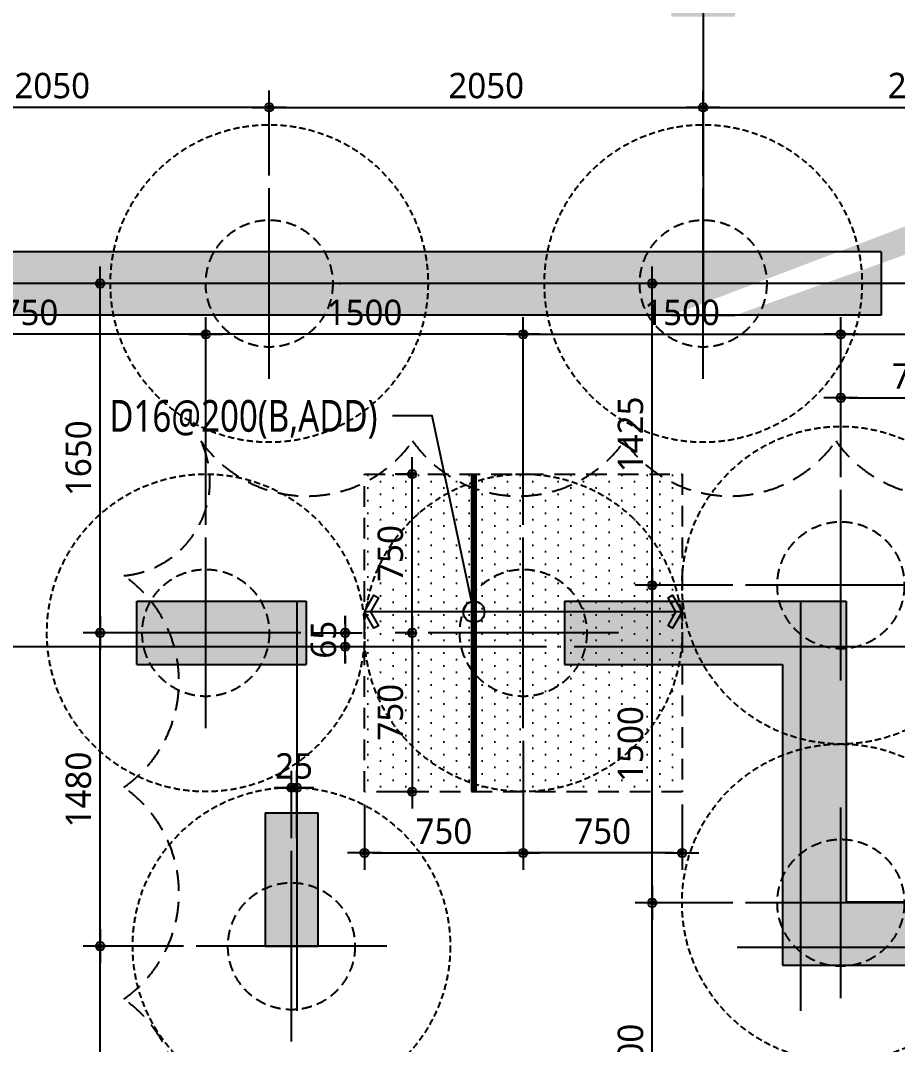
# Model space of a CAD drawing. Header units: millimetres. Extents: x 262481 to 2519995, y -394348 to 364571.
# Drawn here: x 497559 to 501702, y -70281 to -65444 of the extents above; entities that cross this region are included whole.
import ezdxf
from ezdxf.enums import TextEntityAlignment as Align
from ezdxf.xclip import XClip

# ---------------------------------------------------------------- set-up
doc = ezdxf.new("R2010")
doc.units = ezdxf.units.MM
doc.header["$LTSCALE"] = 65
doc.header["$XCLIPFRAME"] = 0
for name, pattern in [('HID2', [7.5, 6, -1.5]), ('XS-기초$0$CEN', [62, 60, -1, 0, -1]), ('XS-기초$0$HID', [2.3, 1.5, -0.8])]:
    doc.linetypes.add(name, pattern=pattern)
doc.layers.get('Defpoints').update_dxf_attribs({"color": 145})
for name, color, linetype in [('BAR-B', 2, 'HID2'), ('DIM', 7, 'Continuous'), ('DOT', 3, 'Continuous'), ('LEADER', 7, 'Continuous'), ('T', 1, 'Continuous'), ('XS-기초$0$252', 252, 'Continuous'), ('XS-기초$0$CEN', 1, 'XS-기초$0$CEN'), ('XS-기초$0$PILE', 3, 'XS-기초$0$HID'), ('XS-기초$0$WALL', 11, 'Continuous'), ('XS-기초$0$보강구간', 6, 'XS-기초$0$HID')]:
    doc.layers.add(name, color=color, linetype=linetype)
doc.layers.add('XS-기초$0$0106', color=30, linetype='XS-기초$0$HID', plot=False)
doc.layers.add('XS-기초$0$DEFPOINT', color=144, linetype='Continuous', plot=False)
doc.styles.add('맑은고딕', font='malgun.ttf')
doc.dimstyles.new('DIM_40', dxfattribs={"dimscale": 40, "dimtxt": 3, "dimasz": 1, "dimexe": 2, "dimexo": 1.5, "dimgap": 1, "dimtad": 1, "dimdec": 0, "dimzin": 0, "dimdsep": 46, "dimtxsty": '맑은고딕', "dimblk1": 'DIMDOT', "dimblk2": 'DIMDOT', "dimsah": 1, "dimcen": 0.09, "dimdle": 2, "dimclrd": 7, "dimclre": 7, "dimclrt": 6, "dimadec": 0, "dimazin": 0, "dimtfac": 1, "dimtdec": 0, "dimtix": 1, "dimtmove": 2, "dimatfit": 3, "dimldrblk": 'DIMDOT', "dimfxl": 0, "dimtolj": 1, "dimtzin": 0, "dimarcsym": 0})

# ---------------------------------------------------------------- blocks, each defined once
blk = doc.blocks.new('XS-기초$0$PILE-600')
at = {"layer": 'XS-기초$0$DEFPOINT', "color": 173, "linetype": 'XS-기초$0$HID', "ltscale": 0.3}
blk.add_circle((0, 0), 750, dxfattribs=at)
at = {"layer": 'XS-기초$0$PILE', "linetype": 'Continuous'}
for p, q in [((0, -450), (0, 450)), ((-450, 0), (450, 0))]:
    blk.add_line(p, q, dxfattribs=at)
at = {"layer": 'XS-기초$0$PILE', "ltscale": 0.5}
blk.add_circle((0, 0), 300, dxfattribs=at)
blk = doc.blocks.new('XS-기초$0$A$C762E058C')
at = {"layer": 'XS-기초$0$252'}
h = blk.add_hatch(color=256, dxfattribs=at)
h.dxf.hatch_style = 1
h.paths.add_polyline_path([(124805, -55785), (124805, -55985), (123925, -55985), (123925, -56285), (125305, -56285), (125305, -57445), (126255, -57445), (126255, -63825), (124900, -63825), (124900, -64125), (125200, -64125), (125200, -64625), (125700, -64625), (125700, -64125), (126255, -64125), (126255, -65410), (126505, -65410), (126505, -64125), (127860, -64125), (127860, -63825), (126505, -63825), (126505, -57445), (127455, -57445), (127455, -56285), (128835, -56285), (128835, -55985), (127155, -55985), (127155, -57145), (126380, -57145), (125605, -57145), (125605, -55985), (125605, -55785)])
h.paths.add_polyline_path([(106100, -55300), (105300, -55300), (105300, -55800), (106100, -55800)])
h.paths.add_polyline_path([(105600, -63900), (105800, -63900), (105800, -65410), (106100, -65410), (106100, -64125), (107400, -64125), (107400, -63825), (106100, -63825), (106100, -60730), (109280, -60730), (109280, -60480), (106100, -60480), (106100, -56285), (106915, -56285), (106915, -55985), (105800, -55985), (105800, -63100), (105600, -63100)])
h.paths.add_polyline_path([(133680, -63250), (133480, -63250), (133480, -55950), (133680, -55950), (133680, -55150), (133480, -55150), (133480, -54495), (133180, -54495), (133180, -55985), (132365, -55985), (132365, -56285), (133180, -56285), (133180, -60480), (130000, -60480), (130000, -60730), (133180, -60730), (133180, -63825), (131880, -63825), (131880, -64125), (133180, -64125), (133180, -65410), (133480, -65410), (133480, -64050), (133680, -64050)])
h.paths.add_polyline_path([(117700, -64625), (117700, -63825), (117200, -63825), (117200, -64625)], flags=17)
h.paths.add_polyline_path([(109700, -63825), (109200, -63825), (108910, -63825), (108910, -64125), (109200, -64125), (109200, -64625), (109700, -64625)])
h.paths.add_polyline_path([(124075, -54635), (124375, -54635), (124375, -46185), (117850, -46185), (117850, -45985), (117050, -45985), (117050, -46185), (116075, -46185), (116075, -46485), (116525, -46485), (116525, -49385), (116825, -49385), (116825, -46485), (121375, -46485), (121375, -49085), (117935, -49085), (117935, -49385), (121850, -49385), (121850, -49085), (121675, -49085), (121675, -46485), (124075, -46485), (124075, -49085), (123420, -49085), (123420, -49385), (124075, -49385), (124075, -51585), (123475, -51585), (123475, -51885), (124075, -51885), (124075, -54185), (119175, -54185), (119175, -51885), (119875, -51885), (119875, -51585), (118875, -51585), (118875, -54185), (116525, -54185), (116525, -54485), (124075, -54485)])
h.paths.add_polyline_path([(120965, -51885), (122285, -51885), (122285, -51585), (120965, -51585)], flags=17)
h.paths.add_polyline_path([(114725, -53185), (113725, -53185), (113725, -53885), (110505, -53885), (110505, -53185), (109505, -53185), (109505, -53885), (108085, -53885), (108085, -53185), (107085, -53185), (107085, -53885), (105800, -53885), (105800, -54185), (114725, -54185)])
h.paths.add_polyline_path([(113025, -65410), (112775, -65410), (112775, -64125), (111420, -64125), (111420, -63825), (112775, -63825), (112775, -57445), (111825, -57445), (111825, -56285), (110445, -56285), (110445, -55985), (112125, -55985), (112125, -57145), (112900, -57145), (113675, -57145), (113675, -55985), (115355, -55985), (115355, -56285), (113975, -56285), (113975, -57445), (113025, -57445), (113025, -63825), (114380, -63825), (114380, -64125), (113025, -64125)])
h.paths.add_polyline_path([(119765, -65410), (119515, -65410), (119515, -64125), (118400, -64125), (118400, -63825), (119515, -63825), (119515, -60730), (116520, -60730), (116520, -60480), (119515, -60480), (119515, -56285), (118885, -56285), (118885, -55985), (119640, -55985), (120395, -55985), (120395, -56285), (119765, -56285), (119765, -60480), (122760, -60480), (122760, -60730), (119765, -60730), (119765, -63825), (120880, -63825), (120880, -64125), (119765, -64125)])
h.paths.add_polyline_path([(122390, -64125), (122390, -63825), (122790, -63825), (122790, -64125)])
h.paths.add_polyline_path([(122510, -63125), (122760, -63125), (122760, -61590), (122510, -61590)], flags=17)
h.paths.add_polyline_path([(122510, -56985), (122760, -56985), (122760, -57815), (122510, -57815)], flags=17)
h.paths.add_polyline_path([(121905, -56285), (122705, -56285), (122705, -55985), (121905, -55985)])
h.paths.add_polyline_path([(130370, -64125), (130370, -63825), (129970, -63825), (129970, -64125)])
h.paths.add_polyline_path([(130250, -63125), (130000, -63125), (130000, -61590), (130250, -61590)])
h.paths.add_polyline_path([(130250, -56985), (130000, -56985), (130000, -57815), (130250, -57815)])
h.paths.add_polyline_path([(130855, -56285), (130055, -56285), (130055, -55985), (130855, -55985)], flags=17)
h.paths.add_polyline_path([(116890, -64125), (116890, -63825), (116490, -63825), (116490, -64125)])
h.paths.add_polyline_path([(116770, -63125), (116520, -63125), (116520, -61590), (116770, -61590)])
h.paths.add_polyline_path([(116770, -56985), (116520, -56985), (116520, -57815), (116770, -57815)])
h.paths.add_polyline_path([(117375, -56285), (116575, -56285), (116575, -55985), (117375, -55985)])
h.paths.add_polyline_path([(109030, -63125), (109280, -63125), (109280, -61590), (109030, -61590)], flags=17)
h.paths.add_polyline_path([(109030, -56985), (109280, -56985), (109280, -57815), (109030, -57815)], flags=17)
h.paths.add_polyline_path([(108425, -56285), (109225, -56285), (109225, -55985), (108425, -55985)])
h.paths.add_polyline_path([(125850, -47200), (125050, -47200), (125050, -47700), (125850, -47700)])
h.paths.add_polyline_path([(114725, -50300), (113725, -50300), (113725, -51300), (114725, -51300)])
h.paths.add_polyline_path([(110505, -50300), (109505, -50300), (109505, -51300), (110505, -51300)])
h.paths.add_polyline_path([(108085, -50300), (107085, -50300), (107085, -51300), (108085, -51300)])
h.paths.add_polyline_path([(110505, -45410), (109505, -45410), (109505, -44410), (110505, -44410)])
h.paths.add_polyline_path([(108085, -45410), (107085, -45410), (107085, -44410), (108085, -44410)])
h.paths.add_polyline_path([(110505, -48330), (109505, -48330), (109505, -47330), (110505, -47330), (110505, -47705), (113005, -47705), (113005, -46805), (114425, -46805), (114425, -45775), (114725, -45775), (114725, -47105), (113305, -47105), (113305, -47830), (113305, -48555), (114725, -48555), (114725, -49850), (114425, -49850), (114425, -48855), (113005, -48855), (113005, -47955), (110505, -47955)])
h.paths.add_polyline_path([(108085, -48330), (107085, -48330), (107085, -47955), (105800, -47955), (105800, -47705), (107085, -47705), (107085, -47330), (108085, -47330)])
h.paths.add_polyline_path([(113725, -44360), (113725, -44610), (113095, -44610), (113095, -44360)])
h.paths.add_polyline_path([(114425, -43755), (114425, -44555), (114725, -44555), (114725, -43755)])
h.paths.add_polyline_path([(133850, -47200), (133050, -47200), (133050, -47700), (133850, -47700)])
h.paths.add_polyline_path([(125850, -39100), (125050, -39100), (125050, -39600), (125850, -39600)])
h.paths.add_polyline_path([(117850, -39100), (117050, -39100), (117050, -39600), (117850, -39600)], flags=17)
h.paths.add_polyline_path([(117485, -34200), (117485, -34500), (118975, -34500), (118975, -36300), (116075, -36300), (116075, -36600), (119275, -36600), (119275, -29350), (105800, -29350), (105800, -29650), (107085, -29650), (107085, -30350), (108085, -30350), (108085, -29650), (109505, -29650), (109505, -30350), (110505, -30350), (110505, -29650), (114425, -29650), (114425, -30465), (114725, -30465), (114725, -29650), (116075, -29650), (116075, -35190), (116375, -35190), (116375, -29650), (118975, -29650), (118975, -34200)])
h.paths.add_polyline_path([(110505, -41290), (109505, -41290), (109505, -42290), (110505, -42290), (110505, -41915), (114425, -41915), (114425, -42545), (114725, -42545), (114725, -41790), (114725, -41035), (114425, -41035), (114425, -41665), (110505, -41665)])
h.paths.add_polyline_path([(108085, -41290), (107085, -41290), (107085, -41665), (105800, -41665), (105800, -41915), (107085, -41915), (107085, -42290), (108085, -42290)])
h.paths.add_polyline_path([(110505, -38170), (109505, -38170), (109505, -39170), (110505, -39170)])
h.paths.add_polyline_path([(108085, -38170), (107085, -38170), (107085, -39170), (108085, -39170)])
h.paths.add_polyline_path([(110505, -36250), (109505, -36250), (109505, -35250), (110505, -35250), (110505, -35625), (113005, -35625), (113005, -34725), (114425, -34725), (114425, -33695), (114725, -33695), (114725, -35025), (113305, -35025), (113305, -35750), (113305, -36475), (114725, -36475), (114725, -37805), (114425, -37805), (114425, -36775), (113005, -36775), (113005, -35875), (110505, -35875)])
h.paths.add_polyline_path([(108085, -36250), (107085, -36250), (107085, -35875), (105800, -35875), (105800, -35625), (107085, -35625), (107085, -35250), (108085, -35250)])
h.paths.add_polyline_path([(110505, -33330), (109505, -33330), (109505, -32330), (110505, -32330)], flags=17)
h.paths.add_polyline_path([(108085, -33330), (107085, -33330), (107085, -32330), (108085, -32330)], flags=17)
h.paths.add_polyline_path([(113725, -39220), (113725, -38970), (113095, -38970), (113095, -39220)])
h.paths.add_polyline_path([(114425, -39825), (114425, -39025), (114725, -39025), (114725, -39825)])
h.paths.add_polyline_path([(113725, -32280), (113725, -32530), (113095, -32530), (113095, -32280)], flags=17)
h.paths.add_polyline_path([(114425, -31675), (114425, -32475), (114725, -32475), (114725, -31675)], flags=17)
edge = h.paths.add_edge_path()
edge.add_line((121375, -49385), (121850, -49385))
edge.add_line((116075, -34200), (116075, -34500))
blk = doc.blocks.new('XS-기초')
at = {"layer": 'XS-기초$0$0106'}
blk.add_lwpolyline([(230155.3, 166686.4, 0.520567), (231155.3, 166686.4, 0.520567), (232155.3, 166686.4, 0.520567), (233155.3, 166686.4, 0.520567), (233791.5, 166322.7, 0.520567), (233791.5, 165322.7, 0.520567), (233791.5, 164322.7, 0.520567), (233791.5, 163322.7, 0.520567), (233791.5, 162322.7, 0.520567), (233791.5, 161322.7, 0.520567), (234275.8, 160807, 0.520567), (235275.8, 160807, 0.520567), (236275.8, 160807, 0.520567), (237275.8, 160807, 0.520567), (238275.8, 160807, 0.520567), (239275.8, 160807, 0.520567), (239435.8, 161647, 0.520567), (239435.8, 162647, 0.520567), (239435.8, 163647, 0.520567), (239435.8, 164647, 0.520567), (239435.8, 165647, 0.520567), (239435.8, 166647, 0.520567), (239435.8, 167647, 0.520567)], format="xyb", dxfattribs=at)
at = {"layer": 'XS-기초$0$CEN'}
for p, q in [((234535, 161700), (234535, 168950)), ((232820, 168590), (232820, 162550)), ((233035, 165870), (231100, 165870)), ((237585, 163950), (234385, 163950)), ((231400, 163790), (231400, 162550)), ((233035, 163490), (231100, 163490))]:
    blk.add_line(p, q, dxfattribs=at)
at = {"layer": 'XS-기초$0$WALL'}
for p, q in [((234385, 163110), (234385, 168650)), ((234685, 163110), (234685, 168650)), ((232735, 166625), (233035, 166625)), ((232735, 166625), (232735, 165825)), ((233035, 166625), (233035, 165825)), ((232035, 166020), (231405, 166020)), ((231405, 166020), (231405, 165770)), ((232035, 166020), (232035, 165770)), ((233035, 165825), (232735, 165825)), ((232035, 165770), (231405, 165770)), ((233035, 164605), (232735, 164605)), ((232735, 164605), (232735, 163575)), ((233035, 164605), (233035, 163275)), ((234385, 164100), (234385, 163800)), ((231315, 163575), (231315, 162675)), ((232735, 163575), (231315, 163575)), ((231615, 163275), (231615, 162550)), ((233035, 163275), (231615, 163275)), ((234685, 163110), (234385, 163110))]:
    blk.add_line(p, q, dxfattribs=at)
at = {"layer": 'XS-기초$0$보강구간'}
blk.add_lwpolyline([(233635, 164050), (232135, 164050), (232135, 165550), (233635, 165550)], close=True, dxfattribs=at)
at = {"layer": 'XS-기초$0$252'}
blk.add_blockref('XS-기초$0$A$C762E058C', (118310, 198300), dxfattribs=at)
at = {"layer": 'XS-기초$0$PILE'}
for p in [(232885, 166300), (234535, 166000), (231405, 165895), (232885, 164800), (234535, 163950), (231610, 163300), (233110, 163300)]:
    blk.add_blockref('XS-기초$0$PILE-600', p, dxfattribs=at)
blk = doc.blocks.new('DIMDOT')
at = {"layer": 'DIM', "linetype": 'Continuous'}
blk.add_line((-2, 0), (2, 0), dxfattribs=at)
for radius in [0.5, 0.25]:
    blk.add_circle((0, 0), radius, dxfattribs=at)
blk = doc.blocks.new('*D733')
at = {"layer": 'Defpoints', "color": 0, "linetype": 'Continuous', "transparency": 16777216}
for p in [(500784.3, -65854.4), (500784.3, -66086.6), (498734.3, -66236.6)]:
    blk.add_point(p, dxfattribs=at)
at = {"layer": 'DIM', "color": 7, "linetype": 'Continuous', "lineweight": -2, "transparency": 16777216}
for p, q in [((498734.3, -66176.6), (498734.3, -65774.4)), ((500784.3, -66026.6), (500784.3, -65774.4)), ((498774.3, -65854.4), (500744.3, -65854.4))]:
    blk.add_line(p, q, dxfattribs=at)
at = {"layer": 'DIM', "color": 7, "linetype": 'Continuous', "lineweight": -2, "transparency": 16777216, "xscale": 40, "yscale": 40, "zscale": 40, "rotation": 180}
blk.add_blockref('DIMDOT', (498734.3, -65854.4), dxfattribs=at)
at = {"layer": 'DIM', "color": 7, "linetype": 'Continuous', "lineweight": -2, "transparency": 16777216, "xscale": 40, "yscale": 40, "zscale": 40}
blk.add_blockref('DIMDOT', (500784.3, -65854.4), dxfattribs=at)
at = {"layer": 'DIM', "color": 6, "linetype": 'Continuous', "transparency": 16777216, "insert": (499759.3, -65752.4), "char_height": 120, "attachment_point": 5, "style": '맑은고딕'}
blk.add_mtext('\\A1;2050', dxfattribs=at)
blk = doc.blocks.new('*D734')
at = {"layer": 'Defpoints', "color": 0, "linetype": 'Continuous', "transparency": 16777216}
for p in [(502884.3, -65854.4), (500784.3, -66236.6), (502884.3, -66236.6)]:
    blk.add_point(p, dxfattribs=at)
at = {"layer": 'DIM', "color": 7, "linetype": 'Continuous', "lineweight": -2, "transparency": 16777216}
for p, q in [((500784.3, -66176.6), (500784.3, -65774.4)), ((502884.3, -66176.6), (502884.3, -65774.4)), ((500824.3, -65854.4), (502844.3, -65854.4))]:
    blk.add_line(p, q, dxfattribs=at)
at = {"layer": 'DIM', "color": 7, "linetype": 'Continuous', "lineweight": -2, "transparency": 16777216, "xscale": 40, "yscale": 40, "zscale": 40, "rotation": 180}
blk.add_blockref('DIMDOT', (500784.3, -65854.4), dxfattribs=at)
at = {"layer": 'DIM', "color": 7, "linetype": 'Continuous', "lineweight": -2, "transparency": 16777216, "xscale": 40, "yscale": 40, "zscale": 40}
blk.add_blockref('DIMDOT', (502884.3, -65854.4), dxfattribs=at)
at = {"layer": 'DIM', "color": 6, "linetype": 'Continuous', "transparency": 16777216, "insert": (501834.3, -65752.1), "char_height": 120, "attachment_point": 5, "style": '맑은고딕'}
blk.add_mtext('\\A1;2100', dxfattribs=at)
blk = doc.blocks.new('*D765')
at = {"layer": 'Defpoints', "color": 0, "linetype": 'Continuous', "transparency": 16777216}
for p in [(502184.3, -67226.2), (501434.3, -67661.6), (502184.3, -67661.6)]:
    blk.add_point(p, dxfattribs=at)
at = {"layer": 'DIM', "color": 7, "linetype": 'Continuous', "lineweight": -2, "transparency": 16777216}
for p, q in [((501434.3, -67601.6), (501434.3, -67146.2)), ((502184.3, -67601.6), (502184.3, -67146.2)), ((501474.3, -67226.2), (502144.3, -67226.2))]:
    blk.add_line(p, q, dxfattribs=at)
at = {"layer": 'DIM', "color": 7, "linetype": 'Continuous', "lineweight": -2, "transparency": 16777216, "xscale": 40, "yscale": 40, "zscale": 40, "rotation": 180}
blk.add_blockref('DIMDOT', (501434.3, -67226.2), dxfattribs=at)
at = {"layer": 'DIM', "color": 7, "linetype": 'Continuous', "lineweight": -2, "transparency": 16777216, "xscale": 40, "yscale": 40, "zscale": 40}
blk.add_blockref('DIMDOT', (502184.3, -67226.2), dxfattribs=at)
at = {"layer": 'DIM', "color": 6, "linetype": 'Continuous', "transparency": 16777216, "insert": (501809.3, -67124.2), "char_height": 120, "attachment_point": 5, "style": '맑은고딕'}
blk.add_mtext('\\A1;750', dxfattribs=at)
blk = doc.blocks.new('*D768')
at = {"layer": 'Defpoints', "color": 0, "linetype": 'Continuous', "transparency": 16777216}
for p in [(502934.3, -66926.2), (501434.3, -67661.6), (502934.3, -67661.6)]:
    blk.add_point(p, dxfattribs=at)
at = {"layer": 'DIM', "color": 7, "linetype": 'Continuous', "lineweight": -2, "transparency": 16777216}
for p, q in [((501434.3, -67601.6), (501434.3, -66846.2)), ((502934.3, -67601.6), (502934.3, -66846.2)), ((501474.3, -66926.2), (502894.3, -66926.2))]:
    blk.add_line(p, q, dxfattribs=at)
at = {"layer": 'DIM', "color": 7, "linetype": 'Continuous', "lineweight": -2, "transparency": 16777216, "xscale": 40, "yscale": 40, "zscale": 40, "rotation": 180}
blk.add_blockref('DIMDOT', (501434.3, -66926.2), dxfattribs=at)
at = {"layer": 'DIM', "color": 7, "linetype": 'Continuous', "lineweight": -2, "transparency": 16777216, "xscale": 40, "yscale": 40, "zscale": 40}
blk.add_blockref('DIMDOT', (502934.3, -66926.2), dxfattribs=at)
at = {"layer": 'DIM', "color": 6, "linetype": 'Continuous', "transparency": 16777216, "insert": (502184.3, -66823.8), "char_height": 120, "attachment_point": 5, "style": '맑은고딕'}
blk.add_mtext('\\A1;1500', dxfattribs=at)
blk = doc.blocks.new('*D769')
at = {"layer": 'Defpoints', "color": 0, "linetype": 'Continuous', "transparency": 16777216}
for p in [(501434.3, -66926.2), (501434.3, -67661.6), (499934.3, -67886.6)]:
    blk.add_point(p, dxfattribs=at)
at = {"layer": 'DIM', "color": 7, "linetype": 'Continuous', "lineweight": -2, "transparency": 16777216}
for p, q in [((499934.3, -67826.6), (499934.3, -66846.2)), ((501434.3, -67601.6), (501434.3, -66846.2)), ((499974.3, -66926.2), (501394.3, -66926.2))]:
    blk.add_line(p, q, dxfattribs=at)
at = {"layer": 'DIM', "color": 7, "linetype": 'Continuous', "lineweight": -2, "transparency": 16777216, "xscale": 40, "yscale": 40, "zscale": 40, "rotation": 180}
blk.add_blockref('DIMDOT', (499934.3, -66926.2), dxfattribs=at)
at = {"layer": 'DIM', "color": 7, "linetype": 'Continuous', "lineweight": -2, "transparency": 16777216, "xscale": 40, "yscale": 40, "zscale": 40}
blk.add_blockref('DIMDOT', (501434.3, -66926.2), dxfattribs=at)
at = {"layer": 'DIM', "color": 6, "linetype": 'Continuous', "transparency": 16777216, "insert": (500684.3, -66823.8), "char_height": 120, "attachment_point": 5, "style": '맑은고딕'}
blk.add_mtext('\\A1;1500', dxfattribs=at)
blk = doc.blocks.new('*D770')
at = {"layer": 'Defpoints', "color": 0, "linetype": 'Continuous', "transparency": 16777216}
for p in [(498434.3, -66926.2), (498434.3, -67886.6), (499934.3, -67886.6)]:
    blk.add_point(p, dxfattribs=at)
at = {"layer": 'DIM', "color": 7, "linetype": 'Continuous', "lineweight": -2, "transparency": 16777216}
for p, q in [((498434.3, -67826.6), (498434.3, -66846.2)), ((499934.3, -67826.6), (499934.3, -66846.2)), ((499894.3, -66926.2), (498474.3, -66926.2))]:
    blk.add_line(p, q, dxfattribs=at)
at = {"layer": 'DIM', "color": 7, "linetype": 'Continuous', "lineweight": -2, "transparency": 16777216, "xscale": 40, "yscale": 40, "zscale": 40, "rotation": 180}
blk.add_blockref('DIMDOT', (498434.3, -66926.2), dxfattribs=at)
at = {"layer": 'DIM', "color": 7, "linetype": 'Continuous', "lineweight": -2, "transparency": 16777216, "xscale": 40, "yscale": 40, "zscale": 40}
blk.add_blockref('DIMDOT', (499934.3, -66926.2), dxfattribs=at)
at = {"layer": 'DIM', "color": 6, "linetype": 'Continuous', "transparency": 16777216, "insert": (499184.3, -66823.8), "char_height": 120, "attachment_point": 5, "style": '맑은고딕'}
blk.add_mtext('\\A1;1500', dxfattribs=at)
blk = doc.blocks.new('*D771')
at = {"layer": 'Defpoints', "color": 0, "linetype": 'Continuous', "transparency": 16777216}
for p in [(496684.3, -66926.2), (496684.3, -67169.6), (498434.3, -67886.6)]:
    blk.add_point(p, dxfattribs=at)
at = {"layer": 'DIM', "color": 7, "linetype": 'Continuous', "lineweight": -2, "transparency": 16777216}
for p, q in [((496684.3, -67109.6), (496684.3, -66846.2)), ((498434.3, -67826.6), (498434.3, -66846.2)), ((498394.3, -66926.2), (496724.3, -66926.2))]:
    blk.add_line(p, q, dxfattribs=at)
at = {"layer": 'DIM', "color": 7, "linetype": 'Continuous', "lineweight": -2, "transparency": 16777216, "xscale": 40, "yscale": 40, "zscale": 40, "rotation": 180}
blk.add_blockref('DIMDOT', (496684.3, -66926.2), dxfattribs=at)
at = {"layer": 'DIM', "color": 7, "linetype": 'Continuous', "lineweight": -2, "transparency": 16777216, "xscale": 40, "yscale": 40, "zscale": 40}
blk.add_blockref('DIMDOT', (498434.3, -66926.2), dxfattribs=at)
at = {"layer": 'DIM', "color": 6, "linetype": 'Continuous', "transparency": 16777216, "insert": (497559.3, -66823.8), "char_height": 120, "attachment_point": 5, "style": '맑은고딕'}
blk.add_mtext('\\A1;1750', dxfattribs=at)
blk = doc.blocks.new('*D821')
at = {"layer": 'Defpoints', "color": 0, "linetype": 'Continuous', "transparency": 16777216}
for p in [(497935.5, -68336.6), (498329.3, -68336.6), (498389.3, -69816.6)]:
    blk.add_point(p, dxfattribs=at)
at = {"layer": 'DIM', "color": 7, "linetype": 'Continuous', "lineweight": -2, "transparency": 16777216}
for p, q in [((498269.3, -68336.6), (497855.5, -68336.6)), ((497935.5, -69776.6), (497935.5, -68376.6)), ((498329.3, -69816.6), (497855.5, -69816.6))]:
    blk.add_line(p, q, dxfattribs=at)
at = {"layer": 'DIM', "color": 7, "linetype": 'Continuous', "lineweight": -2, "transparency": 16777216, "xscale": 40, "yscale": 40, "zscale": 40}
for p, rotation in [((497935.5, -68336.6), 90), ((497935.5, -69816.6), 270)]:
    blk.add_blockref('DIMDOT', p, dxfattribs=dict(at, rotation=rotation))
at = {"layer": 'DIM', "color": 6, "linetype": 'Continuous', "transparency": 16777216, "insert": (497833.2, -69076.6), "char_height": 120, "attachment_point": 5, "rotation": 90, "style": '맑은고딕'}
blk.add_mtext('\\A1;1480', dxfattribs=at)
blk = doc.blocks.new('*D822')
at = {"layer": 'Defpoints', "color": 0, "linetype": 'Continuous', "transparency": 16777216}
for p in [(497935.5, -66686.6), (498284.3, -66686.6), (498329.3, -68336.6)]:
    blk.add_point(p, dxfattribs=at)
at = {"layer": 'DIM', "color": 7, "linetype": 'Continuous', "lineweight": -2, "transparency": 16777216}
for p, q in [((498224.3, -66686.6), (497855.5, -66686.6)), ((497935.5, -68296.6), (497935.5, -66726.6)), ((498269.3, -68336.6), (497855.5, -68336.6))]:
    blk.add_line(p, q, dxfattribs=at)
at = {"layer": 'DIM', "color": 7, "linetype": 'Continuous', "lineweight": -2, "transparency": 16777216, "xscale": 40, "yscale": 40, "zscale": 40}
for p, rotation in [((497935.5, -66686.6), 90), ((497935.5, -68336.6), 270)]:
    blk.add_blockref('DIMDOT', p, dxfattribs=dict(at, rotation=rotation))
at = {"layer": 'DIM', "color": 6, "linetype": 'Continuous', "transparency": 16777216, "insert": (497833.2, -67511.6), "char_height": 120, "attachment_point": 5, "rotation": 90, "style": '맑은고딕'}
blk.add_mtext('\\A1;1650', dxfattribs=at)
blk = doc.blocks.new('*D823')
at = {"layer": 'Defpoints', "color": 0, "linetype": 'Continuous', "transparency": 16777216}
for p in [(497935.5, -69816.6), (498389.3, -69816.6), (498814.3, -72156.6)]:
    blk.add_point(p, dxfattribs=at)
at = {"layer": 'DIM', "color": 7, "linetype": 'Continuous', "lineweight": -2, "transparency": 16777216}
for p, q in [((498329.3, -69816.6), (497855.5, -69816.6)), ((497935.5, -72116.6), (497935.5, -69856.6)), ((498754.3, -72156.6), (497855.5, -72156.6))]:
    blk.add_line(p, q, dxfattribs=at)
at = {"layer": 'DIM', "color": 7, "linetype": 'Continuous', "lineweight": -2, "transparency": 16777216, "xscale": 40, "yscale": 40, "zscale": 40}
for p, rotation in [((497935.5, -69816.6), 90), ((497935.5, -72156.6), 270)]:
    blk.add_blockref('DIMDOT', p, dxfattribs=dict(at, rotation=rotation))
at = {"layer": 'DIM', "color": 6, "linetype": 'Continuous', "transparency": 16777216, "insert": (497833.5, -70986.6), "char_height": 120, "attachment_point": 5, "rotation": 90, "style": '맑은고딕'}
blk.add_mtext('\\A1;2340', dxfattribs=at)
blk = doc.blocks.new('*D831')
at = {"layer": 'Defpoints', "color": 0, "linetype": 'Continuous', "transparency": 16777216}
for p in [(499409, -67586.6), (499484.3, -67586.6), (499484.3, -68336.6)]:
    blk.add_point(p, dxfattribs=at)
at = {"layer": 'DIM', "color": 7, "linetype": 'Continuous', "lineweight": -2, "transparency": 16777216}
for p, q in [((499424.3, -67586.6), (499329, -67586.6)), ((499409, -68296.6), (499409, -67626.6)), ((499424.3, -68336.6), (499329, -68336.6))]:
    blk.add_line(p, q, dxfattribs=at)
at = {"layer": 'DIM', "color": 7, "linetype": 'Continuous', "lineweight": -2, "transparency": 16777216, "xscale": 40, "yscale": 40, "zscale": 40}
for p, rotation in [((499409, -67586.6), 90), ((499409, -68336.6), 270)]:
    blk.add_blockref('DIMDOT', p, dxfattribs=dict(at, rotation=rotation))
at = {"layer": 'DIM', "color": 6, "linetype": 'Continuous', "transparency": 16777216, "insert": (499307, -67961.6), "char_height": 120, "attachment_point": 5, "rotation": 90, "style": '맑은고딕'}
blk.add_mtext('\\A1;750', dxfattribs=at)
blk = doc.blocks.new('*D832')
at = {"layer": 'Defpoints', "color": 0, "linetype": 'Continuous', "transparency": 16777216}
for p in [(499484.3, -68336.6), (499409, -69086.6), (499484.3, -69086.6)]:
    blk.add_point(p, dxfattribs=at)
at = {"layer": 'DIM', "color": 7, "linetype": 'Continuous', "lineweight": -2, "transparency": 16777216}
for p, q in [((499424.3, -68336.6), (499329, -68336.6)), ((499409, -68376.6), (499409, -69046.6)), ((499424.3, -69086.6), (499329, -69086.6))]:
    blk.add_line(p, q, dxfattribs=at)
at = {"layer": 'DIM', "color": 7, "linetype": 'Continuous', "lineweight": -2, "transparency": 16777216, "xscale": 40, "yscale": 40, "zscale": 40}
for p, rotation in [((499409, -68336.6), 90), ((499409, -69086.6), 270)]:
    blk.add_blockref('DIMDOT', p, dxfattribs=dict(at, rotation=rotation))
at = {"layer": 'DIM', "color": 6, "linetype": 'Continuous', "transparency": 16777216, "insert": (499307, -68711.6), "char_height": 120, "attachment_point": 5, "rotation": 90, "style": '맑은고딕'}
blk.add_mtext('\\A1;750', dxfattribs=at)
blk = doc.blocks.new('*D833')
at = {"layer": 'Defpoints', "color": 0, "linetype": 'Continuous', "transparency": 16777216}
for p in [(498884.3, -68336.6), (499093, -68336.6), (498884.3, -68401.6)]:
    blk.add_point(p, dxfattribs=at)
at = {"layer": 'DIM', "color": 7, "linetype": 'Continuous', "lineweight": -2, "transparency": 16777216}
for p, q in [((499093, -68296.6), (499093, -68256.6)), ((498944.3, -68336.6), (499173, -68336.6)), ((499093, -68401.6), (499093, -68336.6)), ((498944.3, -68401.6), (499173, -68401.6)), ((499093, -68441.6), (499093, -68481.6))]:
    blk.add_line(p, q, dxfattribs=at)
at = {"layer": 'DIM', "color": 7, "linetype": 'Continuous', "lineweight": -2, "transparency": 16777216, "xscale": 40, "yscale": 40, "zscale": 40}
for p, rotation in [((499093, -68336.6), 270), ((499093, -68401.6), 90)]:
    blk.add_blockref('DIMDOT', p, dxfattribs=dict(at, rotation=rotation))
at = {"layer": 'DIM', "color": 6, "linetype": 'Continuous', "transparency": 16777216, "insert": (498991, -68369.1), "char_height": 120, "attachment_point": 5, "rotation": 90, "style": '맑은고딕'}
blk.add_mtext('\\A1;65', dxfattribs=at)
blk = doc.blocks.new('*D839')
at = {"layer": 'Defpoints', "color": 0, "linetype": 'Continuous', "transparency": 16777216}
for p in [(500543.5, -69611.6), (500984.3, -69611.6), (500984.3, -71111.6)]:
    blk.add_point(p, dxfattribs=at)
at = {"layer": 'DIM', "color": 7, "linetype": 'Continuous', "lineweight": -2, "transparency": 16777216}
for p, q in [((500924.3, -69611.6), (500463.5, -69611.6)), ((500543.5, -71071.6), (500543.5, -69651.6)), ((500924.3, -71111.6), (500463.5, -71111.6))]:
    blk.add_line(p, q, dxfattribs=at)
at = {"layer": 'DIM', "color": 7, "linetype": 'Continuous', "lineweight": -2, "transparency": 16777216, "xscale": 40, "yscale": 40, "zscale": 40}
for p, rotation in [((500543.5, -69611.6), 90), ((500543.5, -71111.6), 270)]:
    blk.add_blockref('DIMDOT', p, dxfattribs=dict(at, rotation=rotation))
at = {"layer": 'DIM', "color": 6, "linetype": 'Continuous', "transparency": 16777216, "insert": (500441.1, -70361.6), "char_height": 120, "attachment_point": 5, "rotation": 90, "style": '맑은고딕'}
blk.add_mtext('\\A1;1500', dxfattribs=at)
blk = doc.blocks.new('*D840')
at = {"layer": 'Defpoints', "color": 0, "linetype": 'Continuous', "transparency": 16777216}
for p in [(500543.5, -68111.6), (500984.3, -68111.6), (500984.3, -69611.6)]:
    blk.add_point(p, dxfattribs=at)
at = {"layer": 'DIM', "color": 7, "linetype": 'Continuous', "lineweight": -2, "transparency": 16777216}
for p, q in [((500924.3, -68111.6), (500463.5, -68111.6)), ((500543.5, -69571.6), (500543.5, -68151.6)), ((500924.3, -69611.6), (500463.5, -69611.6))]:
    blk.add_line(p, q, dxfattribs=at)
at = {"layer": 'DIM', "color": 7, "linetype": 'Continuous', "lineweight": -2, "transparency": 16777216, "xscale": 40, "yscale": 40, "zscale": 40}
for p, rotation in [((500543.5, -68111.6), 90), ((500543.5, -69611.6), 270)]:
    blk.add_blockref('DIMDOT', p, dxfattribs=dict(at, rotation=rotation))
at = {"layer": 'DIM', "color": 6, "linetype": 'Continuous', "transparency": 16777216, "insert": (500441.1, -68861.6), "char_height": 120, "attachment_point": 5, "rotation": 90, "style": '맑은고딕'}
blk.add_mtext('\\A1;1500', dxfattribs=at)
blk = doc.blocks.new('*D841')
at = {"layer": 'Defpoints', "color": 0, "linetype": 'Continuous', "transparency": 16777216}
for p in [(500543.5, -66686.6), (500984.3, -66686.6), (500984.3, -68111.6)]:
    blk.add_point(p, dxfattribs=at)
at = {"layer": 'DIM', "color": 7, "linetype": 'Continuous', "lineweight": -2, "transparency": 16777216}
for p, q in [((500924.3, -66686.6), (500463.5, -66686.6)), ((500543.5, -68071.6), (500543.5, -66726.6)), ((500924.3, -68111.6), (500463.5, -68111.6))]:
    blk.add_line(p, q, dxfattribs=at)
at = {"layer": 'DIM', "color": 7, "linetype": 'Continuous', "lineweight": -2, "transparency": 16777216, "xscale": 40, "yscale": 40, "zscale": 40}
for p, rotation in [((500543.5, -66686.6), 90), ((500543.5, -68111.6), 270)]:
    blk.add_blockref('DIMDOT', p, dxfattribs=dict(at, rotation=rotation))
at = {"layer": 'DIM', "color": 6, "linetype": 'Continuous', "transparency": 16777216, "insert": (500441.1, -67399.1), "char_height": 120, "attachment_point": 5, "rotation": 90, "style": '맑은고딕'}
blk.add_mtext('\\A1;1425', dxfattribs=at)
blk = doc.blocks.new('*D1023')
at = {"layer": 'Defpoints', "color": 0, "linetype": 'Continuous', "transparency": 16777216}
for p in [(499934.3, -68786.6), (500684.3, -69086.6), (499934.3, -69376)]:
    blk.add_point(p, dxfattribs=at)
at = {"layer": 'DIM', "color": 7, "linetype": 'Continuous', "lineweight": -2, "transparency": 16777216}
for p, q in [((499934.3, -68846.6), (499934.3, -69456)), ((500684.3, -69146.6), (500684.3, -69456)), ((500644.3, -69376), (499974.3, -69376))]:
    blk.add_line(p, q, dxfattribs=at)
at = {"layer": 'DIM', "color": 7, "linetype": 'Continuous', "lineweight": -2, "transparency": 16777216, "xscale": 40, "yscale": 40, "zscale": 40, "rotation": 180}
blk.add_blockref('DIMDOT', (499934.3, -69376), dxfattribs=at)
at = {"layer": 'DIM', "color": 7, "linetype": 'Continuous', "lineweight": -2, "transparency": 16777216, "xscale": 40, "yscale": 40, "zscale": 40}
blk.add_blockref('DIMDOT', (500684.3, -69376), dxfattribs=at)
at = {"layer": 'DIM', "color": 6, "linetype": 'Continuous', "transparency": 16777216, "insert": (500309.3, -69274), "char_height": 120, "attachment_point": 5, "style": '맑은고딕'}
blk.add_mtext('\\A1;750', dxfattribs=at)
blk = doc.blocks.new('*D1024')
at = {"layer": 'Defpoints', "color": 0, "linetype": 'Continuous', "transparency": 16777216}
for p in [(499934.3, -68786.6), (499184.3, -69086.6), (499934.3, -69376)]:
    blk.add_point(p, dxfattribs=at)
at = {"layer": 'DIM', "color": 7, "linetype": 'Continuous', "lineweight": -2, "transparency": 16777216}
for p, q in [((499934.3, -68846.6), (499934.3, -69456)), ((499184.3, -69146.6), (499184.3, -69456)), ((499224.3, -69376), (499894.3, -69376))]:
    blk.add_line(p, q, dxfattribs=at)
at = {"layer": 'DIM', "color": 7, "linetype": 'Continuous', "lineweight": -2, "transparency": 16777216, "xscale": 40, "yscale": 40, "zscale": 40, "rotation": 180}
blk.add_blockref('DIMDOT', (499184.3, -69376), dxfattribs=at)
at = {"layer": 'DIM', "color": 7, "linetype": 'Continuous', "lineweight": -2, "transparency": 16777216, "xscale": 40, "yscale": 40, "zscale": 40}
blk.add_blockref('DIMDOT', (499934.3, -69376), dxfattribs=at)
at = {"layer": 'DIM', "color": 6, "linetype": 'Continuous', "transparency": 16777216, "insert": (499559.3, -69274), "char_height": 120, "attachment_point": 5, "style": '맑은고딕'}
blk.add_mtext('\\A1;750', dxfattribs=at)
blk = doc.blocks.new('*D1025')
at = {"layer": 'Defpoints', "color": 0, "linetype": 'Continuous', "transparency": 16777216}
for p in [(498839.3, -69067.8), (498839.3, -69366.6), (498864.3, -69366.6)]:
    blk.add_point(p, dxfattribs=at)
at = {"layer": 'DIM', "color": 7, "linetype": 'Continuous', "lineweight": -2, "transparency": 16777216}
for p, q in [((498839.3, -69306.6), (498839.3, -68987.8)), ((498864.3, -69306.6), (498864.3, -68987.8)), ((498799.3, -69067.8), (498759.3, -69067.8)), ((498864.3, -69067.8), (498839.3, -69067.8)), ((498904.3, -69067.8), (498944.3, -69067.8))]:
    blk.add_line(p, q, dxfattribs=at)
at = {"layer": 'DIM', "color": 7, "linetype": 'Continuous', "lineweight": -2, "transparency": 16777216, "xscale": 40, "yscale": 40, "zscale": 40}
blk.add_blockref('DIMDOT', (498839.3, -69067.8), dxfattribs=at)
at = {"layer": 'DIM', "color": 7, "linetype": 'Continuous', "lineweight": -2, "transparency": 16777216, "xscale": 40, "yscale": 40, "zscale": 40, "rotation": 180}
blk.add_blockref('DIMDOT', (498864.3, -69067.8), dxfattribs=at)
at = {"layer": 'DIM', "color": 6, "linetype": 'Continuous', "transparency": 16777216, "insert": (498851.8, -68965.8), "char_height": 120, "attachment_point": 5, "style": '맑은고딕'}
blk.add_mtext('\\A1;25', dxfattribs=at)
blk = doc.blocks.new('*D1047')
at = {"layer": 'Defpoints', "color": 0, "linetype": 'Continuous', "transparency": 16777216}
for p in [(496684.3, -65854.4), (496684.3, -66086.6), (498734.3, -66236.6)]:
    blk.add_point(p, dxfattribs=at)
at = {"layer": 'DIM', "color": 7, "linetype": 'Continuous', "lineweight": -2, "transparency": 16777216}
for p, q in [((496684.3, -66026.6), (496684.3, -65774.4)), ((498734.3, -66176.6), (498734.3, -65774.4)), ((498694.3, -65854.4), (496724.3, -65854.4))]:
    blk.add_line(p, q, dxfattribs=at)
at = {"layer": 'DIM', "color": 7, "linetype": 'Continuous', "lineweight": -2, "transparency": 16777216, "xscale": 40, "yscale": 40, "zscale": 40, "rotation": 180}
blk.add_blockref('DIMDOT', (496684.3, -65854.4), dxfattribs=at)
at = {"layer": 'DIM', "color": 7, "linetype": 'Continuous', "lineweight": -2, "transparency": 16777216, "xscale": 40, "yscale": 40, "zscale": 40}
blk.add_blockref('DIMDOT', (498734.3, -65854.4), dxfattribs=at)
at = {"layer": 'DIM', "color": 6, "linetype": 'Continuous', "transparency": 16777216, "insert": (497709.3, -65752.4), "char_height": 120, "attachment_point": 5, "style": '맑은고딕'}
blk.add_mtext('\\A1;2050', dxfattribs=at)

msp = doc.modelspace()

# ---------------------------------------------------------------- hatches: boundary and pattern name
at = {"layer": 'DOT'}
h = msp.add_hatch(dxfattribs=at)
h.set_pattern_fill('DOTS', color=256, scale=60, angle=-90, style=0)
h.set_pattern_definition([(270, (335999.29, -297451.65), (60, -30), [0, -60])])
h.paths.add_polyline_path([(500684.3, -69086.6), (499184.3, -69086.6), (499184.3, -67586.6), (500684.3, -67586.6)])

# ---------------------------------------------------------------- linework, layer by layer
at = {"layer": 'BAR-B', "const_width": 30}
msp.add_lwpolyline([(499701.3, -67586.6), (499701.3, -69086.6)], dxfattribs=at)
at = {"layer": 'LEADER'}
for points in [[(499701.3, -68237.5), (499503.8, -67311.8), (499316.9, -67311.8)], [(500684.3, -68237), (500639.7, -68315), (500618, -68302.6), (500655.5, -68237), (500618, -68171.4), (500639.6, -68158.9), (500684.3, -68237), (499184.3, -68237), (499228.9, -68158.9), (499250.6, -68171.4), (499213.1, -68237), (499250.6, -68302.6), (499228.8, -68315), (499184.3, -68237)]]:
    msp.add_lwpolyline(points, dxfattribs=at)
msp.add_circle((499701.3, -68237.5), 50, dxfattribs=at)

# ---------------------------------------------------------------- block references
ref = msp.add_blockref('XS-기초', (664734.3, -301221.6), dxfattribs=dict(rotation=90))
XClip(ref).set_block_clipping_path([(221610.0000000002, 141650.0000000168), (245034.9999999982, 172590.0000000082)])

# ---------------------------------------------------------------- texts
at = {"layer": 'T', "style": '맑은고딕', "width": 0.8}
msp.add_text('D16@200(B,ADD)', height=150, dxfattribs=at).set_placement((497978.9, -67311.8), align=Align.MIDDLE_LEFT)

# ---------------------------------------------------------------- dimensions: what is measured, and where the dimension line sits
at = {"layer": 'DIM', "linetype": 'Continuous'}
for base, p1, p2, angle, picture, middle in [((496684.3, -65854.4), (498734.3, -66236.6), (496684.3, -66086.6), 180, '*D1047', (497709.3, -65752.4)), ((497935.5, -66686.6), (498329.3, -68336.6), (498284.3, -66686.6), 90, '*D822', (497833.2, -67511.6)), ((500543.5, -66686.6), (500984.3, -68111.6), (500984.3, -66686.6), 90, '*D841', (500441.1, -67399.1)), ((499409, -67586.6), (499484.3, -68336.6), (499484.3, -67586.6), 90, '*D831', (499307, -67961.6)), ((500543.5, -68111.6), (500984.3, -69611.6), (500984.3, -68111.6), 90, '*D840', (500441.1, -68861.6)), ((497935.5, -68336.6), (498389.3, -69816.6), (498329.3, -68336.6), 90, '*D821', (497833.2, -69076.6)), ((499093, -68336.6), (498884.3, -68401.6), (498884.3, -68336.6), 270, '*D833', (498991, -68369.1)), ((499409, -69086.6), (499484.3, -68336.6), (499484.3, -69086.6), 90, '*D832', (499307, -68711.6)), ((499934.3, -69376), (499184.3, -69086.6), (499934.3, -68786.6), 180, '*D1024', (499559.3, -69274)), ((500543.5, -69611.6), (500984.3, -71111.6), (500984.3, -69611.6), 90, '*D839', (500441.1, -70361.6)), ((497935.5, -69816.6), (498814.3, -72156.6), (498389.3, -69816.6), 90, '*D823', (497833.5, -70986.6))]:
    dim = msp.add_linear_dim(base=base, p1=p1, p2=p2, angle=angle, dimstyle='DIM_40', override={"dimtix": 1, "dimatfit": 3}, dxfattribs=at)
    dim.commit()
    dim.dimension.update_dxf_attribs({"geometry": picture, "text_midpoint": middle})
for base, p1, p2, picture, middle in [((500784.3, -65854.4), (498734.3, -66236.6), (500784.3, -66086.6), '*D733', (499759.3, -65752.4)), ((502884.3, -65854.4), (500784.3, -66236.6), (502884.3, -66236.6), '*D734', (501834.3, -65752.1)), ((496684.3, -66926.2), (498434.3, -67886.6), (496684.3, -67169.6), '*D771', (497559.3, -66823.8)), ((498434.3, -66926.2), (499934.3, -67886.6), (498434.3, -67886.6), '*D770', (499184.3, -66823.8)), ((501434.3, -66926.2), (499934.3, -67886.6), (501434.3, -67661.6), '*D769', (500684.3, -66823.8)), ((502934.3, -66926.2), (501434.3, -67661.6), (502934.3, -67661.6), '*D768', (502184.3, -66823.8)), ((502184.3, -67226.2), (501434.3, -67661.6), (502184.3, -67661.6), '*D765', (501809.3, -67124.2)), ((499934.3, -69376), (500684.3, -69086.6), (499934.3, -68786.6), '*D1023', (500309.3, -69274)), ((498839.3, -69067.8), (498864.3, -69366.6), (498839.3, -69366.6), '*D1025', (498851.8, -68965.8))]:
    dim = msp.add_linear_dim(base=base, p1=p1, p2=p2, dimstyle='DIM_40', override={"dimtix": 1, "dimatfit": 3}, dxfattribs=at)
    dim.commit()
    dim.dimension.update_dxf_attribs({"geometry": picture, "text_midpoint": middle})

doc.saveas('drawing.dxf')
